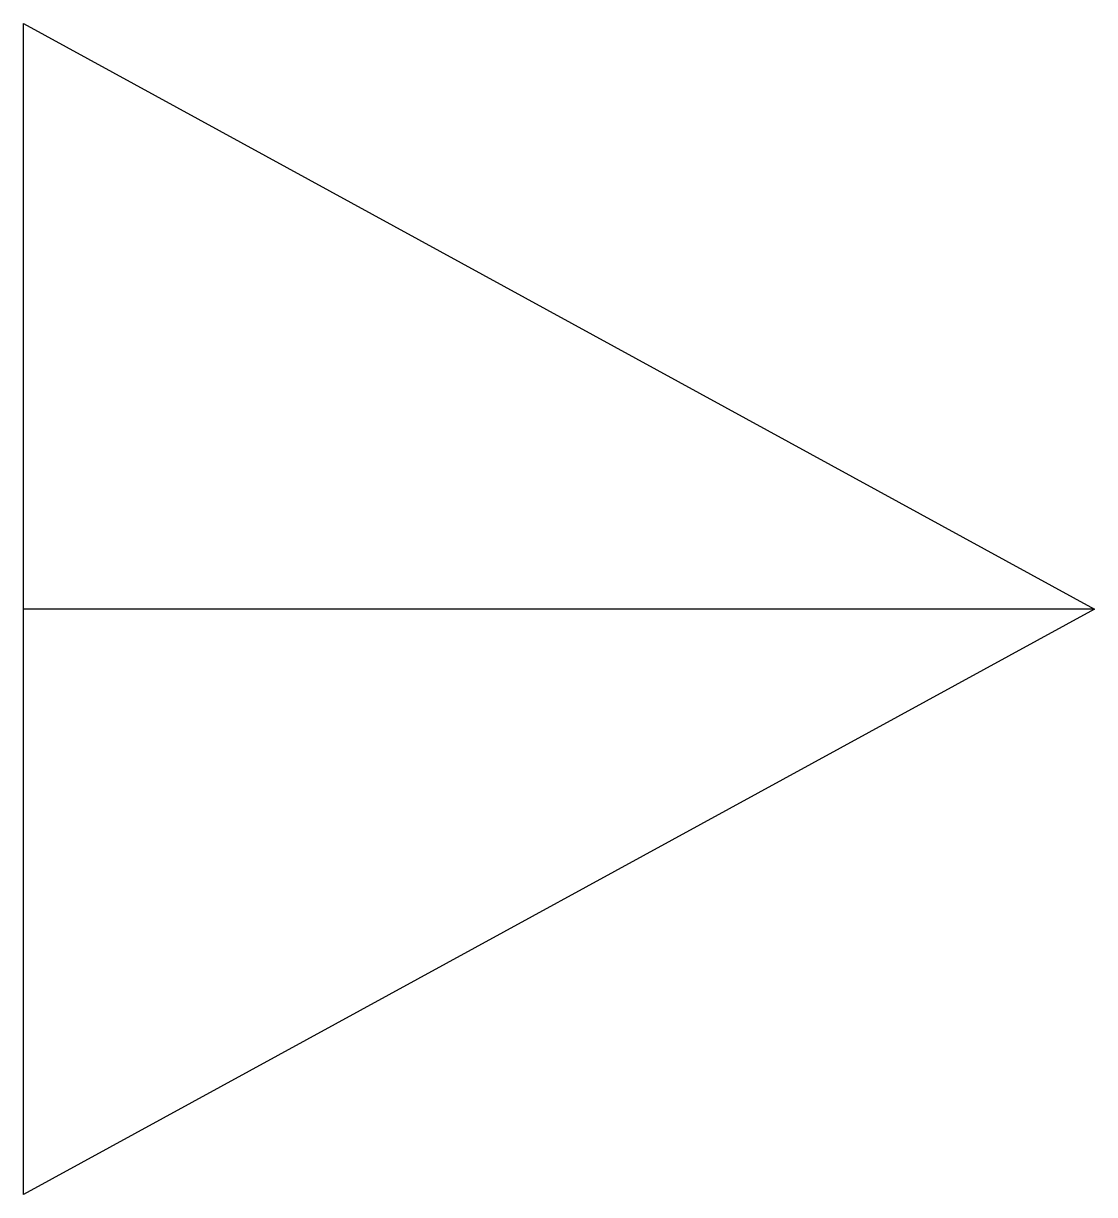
# Model space of a CAD drawing. Header units: metres. Extents: x 0 to 2.27, y -1.24 to 1.24.
import ezdxf

# ---------------------------------------------------------------- set-up
doc = ezdxf.new("R2010")
doc.units = ezdxf.units.M

msp = doc.modelspace()

# ---------------------------------------------------------------- linework, layer by layer
msp.add_line((2.2718, 0), (0, 0))
msp.add_lwpolyline([(0, -1.2421), (0, 1.2421), (2.2718, 0), (0, -1.2421)])

doc.saveas('drawing.dxf')
